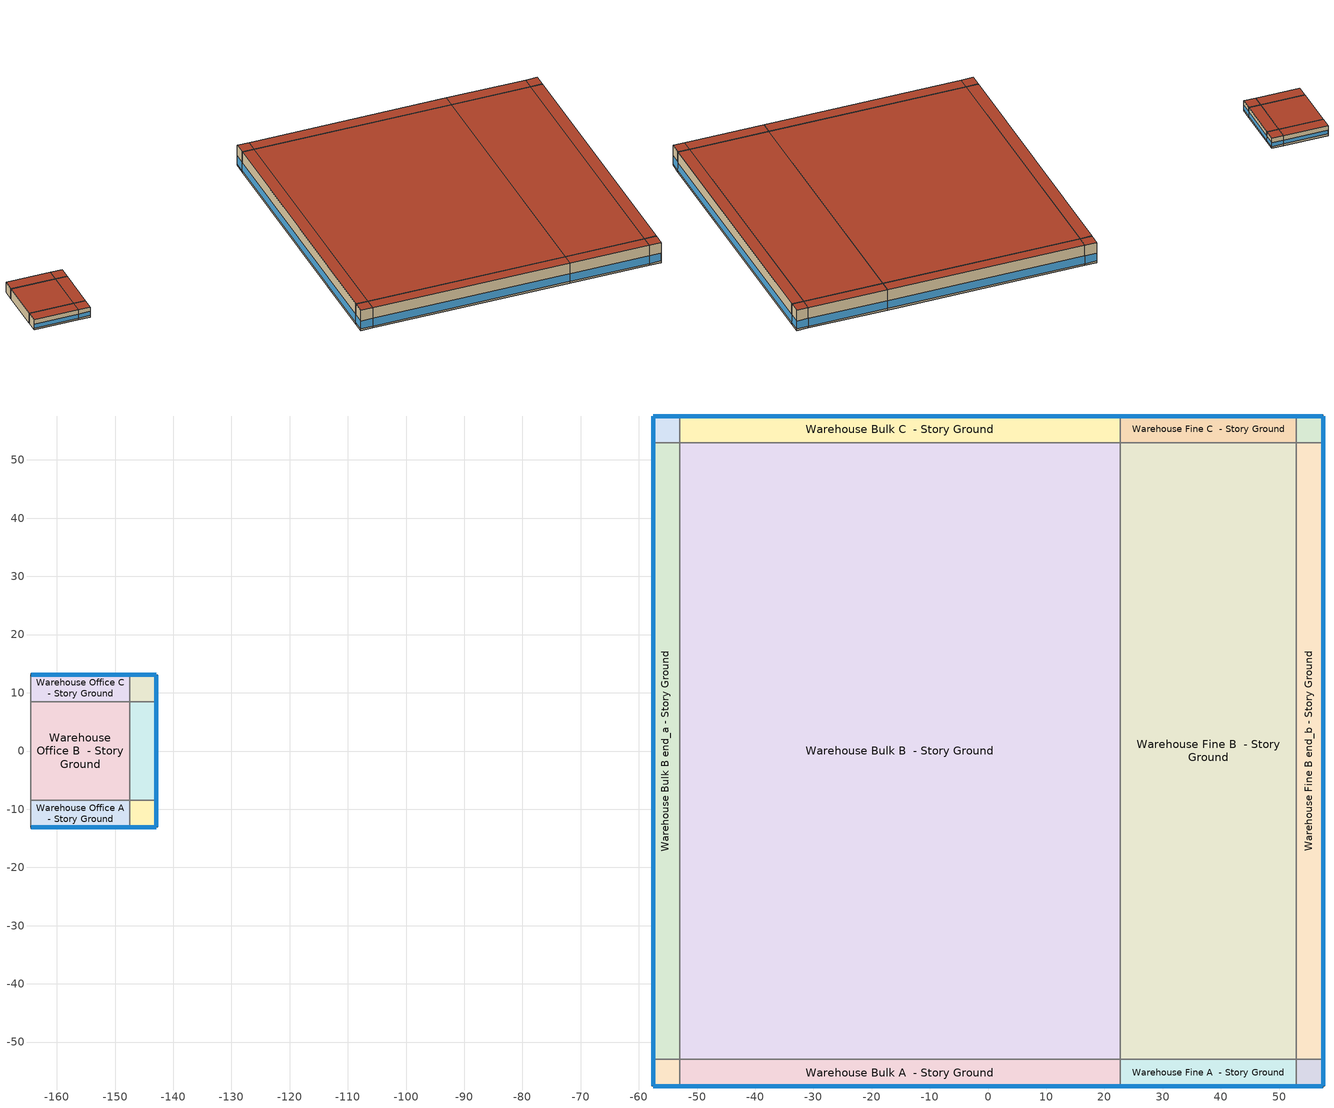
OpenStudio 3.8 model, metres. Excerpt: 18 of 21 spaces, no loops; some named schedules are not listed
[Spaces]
Warehouse Bulk A end_a - Story Ground
 floor ground (Foundation F 126 Perim 914 Area 209): -57.56,-57.56 -57.56,-52.99 -52.99,-52.99 -52.99,-57.56 z0
 wall outside: -57.56,-52.99 -57.56,-57.56 -52.99,-57.56 z0:8.53
 wall to Warehouse Bulk B end_a - Story Ground: -52.99,-52.99 -57.56,-52.99 z0:8.53
 wall to Warehouse Bulk A  - Story Ground: -52.99,-57.56 -52.99,-52.99 z0:8.53
 window (Window U-0.56 SHGC 0.39): -57.56,-53.01 -57.56,-57.53 / -57.53,-57.56 -53.01,-57.56 z0.76:4.04
 roof outside: -52.99,-57.56 -52.99,-52.99 -57.56,-52.99 -57.56,-57.56 z8.53
Warehouse Bulk B end_a - Story Ground
 floor ground (Foundation F 126 Perim 10598 Area 48452): -57.56,-52.99 -57.56,52.99 -52.99,52.99 -52.99,-52.99 z0
 wall outside: -57.56,52.99 -57.56,-52.99 z0:8.53
 wall to Warehouse Bulk C end_a - Story Ground: -52.99,52.99 -57.56,52.99 z0:8.53
 wall to Warehouse Bulk B  - Story Ground: -52.99,-52.99 -52.99,52.99 z0:8.53
 window (Window U-0.56 SHGC 0.39): -57.56,52.96 -57.56,-52.96 z0.76:4.01
 roof outside: -52.99,-52.99 -52.99,52.99 -57.56,52.99 -57.56,-52.99 z8.53
Warehouse Bulk C end_a - Story Ground
 floor ground (Foundation F 126 Perim 914 Area 209): -57.56,52.99 -57.56,57.56 -52.99,57.56 -52.99,52.99 z0
 wall outside: -52.99,57.56 -57.56,57.56 -57.56,52.99 z0:8.53
 wall to Warehouse Bulk C  - Story Ground: -52.99,52.99 -52.99,57.56 z0:8.53
 window (Window U-0.56 SHGC 0.39): -57.56,57.53 -57.56,53.01 / -53.01,57.56 -57.53,57.56 z0.76:4.04
 roof outside: -52.99,52.99 -52.99,57.56 -57.56,57.56 -57.56,52.99 z8.53
Warehouse Bulk A  - Story Ground
 floor ground (Foundation F 126 Perim 7566 Area 34592): -52.99,-57.56 -52.99,-52.99 22.67,-52.99 22.67,-57.56 z0
 wall outside: -52.99,-57.56 22.67,-57.56 z0:8.53
 wall to Warehouse Bulk B  - Story Ground: 22.67,-52.99 -52.99,-52.99 z0:8.53
 wall to Warehouse Fine A  - Story Ground: 22.67,-57.56 22.67,-52.99 z0:8.53
 window (Window U-0.56 SHGC 0.39): -52.96,-57.56 22.65,-57.56 z0.76:4.01
 roof outside: 22.67,-57.56 22.67,-52.99 -52.99,-52.99 -52.99,-57.56 z8.53
Warehouse Bulk B  - Story Ground
 floor ground (Foundation F 126 Perim 0 Area 801825): -52.99,-52.99 -52.99,52.99 22.67,52.99 22.67,-52.99 z0
 wall to Warehouse Bulk C  - Story Ground: 22.67,52.99 -52.99,52.99 z0:8.53
 wall to Warehouse Fine B  - Story Ground: 22.67,-52.99 22.67,52.99 z0:8.53
 roof outside: 22.67,-52.99 22.67,52.99 -52.99,52.99 -52.99,-52.99 z8.53
Warehouse Bulk C  - Story Ground
 floor ground (Foundation F 126 Perim 7566 Area 34592): -52.99,52.99 -52.99,57.56 22.67,57.56 22.67,52.99 z0
 wall outside: 22.67,57.56 -52.99,57.56 z0:8.53
 wall to Warehouse Fine C  - Story Ground: 22.67,52.99 22.67,57.56 z0:8.53
 window (Window U-0.56 SHGC 0.39): 22.65,57.56 -52.96,57.56 z0.76:4.01
 roof outside: 22.67,52.99 22.67,57.56 -52.99,57.56 -52.99,52.99 z8.53
Warehouse Fine A  - Story Ground
 floor ground (Foundation F 126 Perim 3032 Area 1386): 22.67,-57.56 22.67,-52.99 52.99,-52.99 52.99,-57.56 z0
 wall outside: 22.67,-57.56 52.99,-57.56 z0:8.53
 wall to Warehouse Fine B  - Story Ground: 52.99,-52.99 22.67,-52.99 z0:8.53
 wall to Warehouse Fine A end_b - Story Ground: 52.99,-57.56 52.99,-52.99 z0:8.53
 window (Window U-0.56 SHGC 0.39): 22.7,-57.56 52.96,-57.56 z0.76:4.01
 roof outside: 52.99,-57.56 52.99,-52.99 22.67,-52.99 22.67,-57.56 z8.53
Warehouse Fine B  - Story Ground
 floor ground (Foundation F 126 Perim 0 Area 321267): 22.67,-52.99 22.67,52.99 52.99,52.99 52.99,-52.99 z0
 wall to Warehouse Fine C  - Story Ground: 52.99,52.99 22.67,52.99 z0:8.53
 wall to Warehouse Fine B end_b - Story Ground: 52.99,-52.99 52.99,52.99 z0:8.53
 roof outside: 52.99,-52.99 52.99,52.99 22.67,52.99 22.67,-52.99 z8.53
Warehouse Fine C  - Story Ground
 floor ground (Foundation F 126 Perim 3032 Area 1386): 22.67,52.99 22.67,57.56 52.99,57.56 52.99,52.99 z0
 wall outside: 52.99,57.56 22.67,57.56 z0:8.53
 wall to Warehouse Fine C end_b - Story Ground: 52.99,52.99 52.99,57.56 z0:8.53
 window (Window U-0.56 SHGC 0.39): 52.96,57.56 22.7,57.56 z0.76:4.01
 roof outside: 52.99,52.99 52.99,57.56 22.67,57.56 22.67,52.99 z8.53
Warehouse Fine A end_b - Story Ground
 floor ground (Foundation F 126 Perim 914 Area 209): 52.99,-57.56 52.99,-52.99 57.56,-52.99 57.56,-57.56 z0
 wall outside: 52.99,-57.56 57.56,-57.56 57.56,-52.99 z0:8.53
 wall to Warehouse Fine B end_b - Story Ground: 57.56,-52.99 52.99,-52.99 z0:8.53
 window (Window U-0.56 SHGC 0.39): 53.01,-57.56 57.53,-57.56 / 57.56,-57.53 57.56,-53.01 z0.76:4.04
 roof outside: 57.56,-57.56 57.56,-52.99 52.99,-52.99 52.99,-57.56 z8.53
Warehouse Fine B end_b - Story Ground
 floor ground (Foundation F 126 Perim 10598 Area 48452): 52.99,-52.99 52.99,52.99 57.56,52.99 57.56,-52.99 z0
 wall outside: 57.56,-52.99 57.56,52.99 z0:8.53
 wall to Warehouse Fine C end_b - Story Ground: 57.56,52.99 52.99,52.99 z0:8.53
 window (Window U-0.56 SHGC 0.39): 57.56,-52.96 57.56,52.96 z0.76:4.01
 roof outside: 57.56,-52.99 57.56,52.99 52.99,52.99 52.99,-52.99 z8.53
Warehouse Fine C end_b - Story Ground
 floor ground (Foundation F 126 Perim 914 Area 209): 52.99,52.99 52.99,57.56 57.56,57.56 57.56,52.99 z0
 wall outside: 57.56,52.99 57.56,57.56 52.99,57.56 z0:8.53
 window (Window U-0.56 SHGC 0.39): 57.53,57.56 53.01,57.56 / 57.56,53.01 57.56,57.53 z0.76:4.04
 roof outside: 57.56,52.99 57.56,57.56 52.99,57.56 52.99,52.99 z8.53
Warehouse Office A  - Story Ground
 floor ground (Foundation F 126 Perim 1699 Area 7767): -164.46,-13.07 -164.46,-8.49 -147.48,-8.49 -147.48,-13.07 z0
 wall outside: -164.46,-13.07 -147.48,-13.07 z0:4.27
 wall to Warehouse Office A end_a - Story Ground: -164.46,-8.49 -164.46,-13.07 z0:4.27
 wall to Warehouse Office B  - Story Ground: -147.48,-8.49 -164.46,-8.49 z0:4.27
 wall to Warehouse Office A end_b - Story Ground: -147.48,-13.07 -147.48,-8.49 z0:4.27
 window (Window U-0.56 SHGC 0.39): -164.44,-13.07 -147.5,-13.07 z0.76:2.39
 roof outside: -147.48,-13.07 -147.48,-8.49 -164.46,-8.49 -164.46,-13.07 z4.27
Warehouse Office B  - Story Ground
 floor ground (Foundation F 126 Perim 0 Area 28856): -164.46,-8.49 -164.46,8.49 -147.48,8.49 -147.48,-8.49 z0
 wall to Warehouse Office B end_a - Story Ground: -164.46,8.49 -164.46,-8.49 z0:4.27
 wall to Warehouse Office C  - Story Ground: -147.48,8.49 -164.46,8.49 z0:4.27
 wall to Warehouse Office B end_b - Story Ground: -147.48,-8.49 -147.48,8.49 z0:4.27
 roof outside: -147.48,-8.49 -147.48,8.49 -164.46,8.49 -164.46,-8.49 z4.27
Warehouse Office C  - Story Ground
 floor ground (Foundation F 126 Perim 1699 Area 7767): -164.46,8.49 -164.46,13.07 -147.48,13.07 -147.48,8.49 z0
 wall outside: -147.48,13.07 -164.46,13.07 z0:4.27
 wall to Warehouse Office C end_a - Story Ground: -164.46,13.07 -164.46,8.49 z0:4.27
 wall to Warehouse Office C end_b - Story Ground: -147.48,8.49 -147.48,13.07 z0:4.27
 window (Window U-0.56 SHGC 0.39): -147.5,13.07 -164.44,13.07 z0.76:2.39
 roof outside: -147.48,8.49 -147.48,13.07 -164.46,13.07 -164.46,8.49 z4.27
Warehouse Office A end_b - Story Ground
 floor ground (Foundation F 126 Perim 914 Area 209): -147.48,-13.07 -147.48,-8.49 -142.9,-8.49 -142.9,-13.07 z0
 wall outside: -147.48,-13.07 -142.9,-13.07 -142.9,-8.49 z0:4.27
 wall to Warehouse Office B end_b - Story Ground: -142.9,-8.49 -147.48,-8.49 z0:4.27
 window (Window U-0.56 SHGC 0.39): -147.45,-13.07 -142.93,-13.07 / -142.9,-13.04 -142.9,-8.52 z0.76:2.4
 roof outside: -142.9,-13.07 -142.9,-8.49 -147.48,-8.49 -147.48,-13.07 z4.27
Warehouse Office B end_b - Story Ground
 floor ground (Foundation F 126 Perim 1699 Area 7767): -147.48,-8.49 -147.48,8.49 -142.9,8.49 -142.9,-8.49 z0
 wall outside: -142.9,-8.49 -142.9,8.49 z0:4.27
 wall to Warehouse Office C end_b - Story Ground: -142.9,8.49 -147.48,8.49 z0:4.27
 window (Window U-0.56 SHGC 0.39): -142.9,-8.47 -142.9,8.47 z0.76:2.39
 roof outside: -142.9,-8.49 -142.9,8.49 -147.48,8.49 -147.48,-8.49 z4.27
Warehouse Office C end_b - Story Ground
 floor ground (Foundation F 126 Perim 914 Area 209): -147.48,8.49 -147.48,13.07 -142.9,13.07 -142.9,8.49 z0
 wall outside: -142.9,8.49 -142.9,13.07 -147.48,13.07 z0:4.27
 window (Window U-0.56 SHGC 0.39): -142.93,13.07 -147.45,13.07 / -142.9,8.52 -142.9,13.04 z0.76:2.4
 roof outside: -142.9,8.49 -142.9,13.07 -147.48,13.07 -147.48,8.49 z4.27
[Site]
Dover Afb_DE_USA: Latitude {deg}=39.12; Longitude {deg}=-75.47; Time Zone {hr}=-5; Elevation {m}=9; Terrain=City
[Site:WaterMainsTemperature]
Calculation Method=Correlation; Annual Average Outdoor Air Temperature {C}=13.8483; Maximum Difference In Monthly Average Outdoor Air Temperatures {deltaC}=25.35
[SizingPeriod:DesignDay] Barometric Pressure {Pa}=101217; Rain Indicator=No; Snow Indicator=No; Day of Month=21; Daylight Saving Time Indicator=No; Humidity Condition Type=Wetbulb; Dry-Bulb Temperature Range Modifier Type=DefaultMultipliers
Name | Maximum Dry-Bulb Temperature {C} | Daily Dry-Bulb Temperature Range {deltaC} | Wind Speed {m/s} | Wind Direction {deg} | Month | Day Type | Wetbulb or DewPoint at Maximum Dry-Bulb {C} | Solar Model Indicator | ASHRAE Clear Sky Optical Depth for Beam Irradiance | ASHRAE Clear Sky Optical Depth for Diffuse Irradiance | Sky Clearness
Dover Afb Ann Clg .4% Condns DB=>MWB 1 | 32.8 | 8.7 | 4.6 | 230 | 8 | SummerDesignDay | 24.2 | ASHRAETau | 0.442 | 2.185
Dover Afb Ann Clg .4% Condns WB=>MDB 1 | 30.3 | 8.7 | 4.6 | 230 | 8 | SummerDesignDay | 25.8 | ASHRAETau | 0.442 | 2.185
Dover Afb Ann Htg 99.6% Condns DB 1 | -9.1 | 0 | 4.8 | 300 | 1 | WinterDesignDay | -9.1 | ASHRAEClearSky |  |  | 0
Dover Afb August .4% Condns DB=>MCWB 1 | 34.8 | 8.7 | 4.6 | 230 | 8 | SummerDesignDay | 25.3 | ASHRAETau | 0.442 | 2.185
[ClimateZones]
Climate Zone Institution Name 1=ASHRAE; Climate Zone Document Name 1=ANSI/ASHRAE Standard 169; Climate Zone Document Year 1=2006; Climate Zone Value 1=ASHRAE 169-2013-4A
[Building]
ComStock DOE Ref 1980-2004|Warehouse: North Axis {deg}=225; Default Construction Set=ComStock DOE Ref 1980-2004 - Warehouse - ASHRAE 169-2013-4A; Default Schedule Set=Building Default Schedule Set; Standards Building Type=Warehouse
[Site:GroundTemperature:FCfactorMethod]
January Ground Temperature {C}=14; February Ground Temperature {C}=7.3; March Ground Temperature {C}=3.3; April Ground Temperature {C}=1.2; May Ground Temperature {C}=-0.2; June Ground Temperature {C}=5.6; July Ground Temperature {C}=10.9; August Ground Temperature {C}=16.1; September Ground Temperature {C}=21.7; October Ground Temperature {C}=25; November Ground Temperature {C}=24.8; December Ground Temperature {C}=19.9
[Construction:FfactorGroundFloor] F-Factor {W/m-K}=1.26344
Name | Area {m2} | PerimeterExposed {m}
Foundation F 126 Perim 914 Area 209 | 20.9032 | 9.144
Foundation F 126 Perim 0 Area 28856 | 288.563 | 0
Foundation F 126 Perim 1699 Area 7767 | 77.6653 | 16.9872
Foundation F 126 Perim 10598 Area 48452 | 484.522 | 105.976
Foundation F 126 Perim 0 Area 801825 | 8018.25 | 0
Foundation F 126 Perim 7566 Area 34592 | 345.922 | 75.661
Foundation F 126 Perim 3032 Area 1386 | 138.6 | 30.3151
Foundation F 126 Perim 0 Area 321267 | 3212.67 | 0
[DefaultConstructionSet]
ComStock DOE Ref 1980-2004 - Warehouse - ASHRAE 169-2013-4A: Default Exterior Surface Constructions=Default Surface Constructions 1; Default Interior Surface Constructions=Default Surface Constructions 2; Default Ground Contact Surface Constructions=Default Surface Constructions 3; Default Exterior SubSurface Constructions=Default Sub Surface Constructions 1; Default Interior SubSurface Constructions=Default Sub Surface Constructions 2; Interior Partition Construction=Typical Interior Partition
[DefaultSurfaceConstructions]
Name | Floor Construction | Wall Construction | Roof Ceiling Construction
Default Surface Constructions 1 | Typical Insulated Exterior Mass Floor | Typical Insulated Exterior Mass Wall R-8.33 | Typical Insulated Metal Building Roof R-11.63
Default Surface Constructions 2 | Typical Interior Floor | Typical Interior Wall | Typical Interior Ceiling
Default Surface Constructions 3 | Typical Insulated Carpeted 6in Slab Floor | Typical Insulated Basement Mass Wall R-9.01
[Construction]
Typical Insulated Exterior Mass Floor: Typical Insulation R-9.94, 4 in. Normalweight Concrete Floor, Typical Carpet Pad
Typical Insulated Metal Building Roof R-11.63: Metal Roof Surface, Typical Insulation R-10.85
Typical Interior Floor: 100mm Normalweight concrete floor, CP02 CARPET PAD
Typical Interior Wall: G01 13mm gypsum board, G01 13mm gypsum board
Typical Interior Ceiling: CP02 CARPET PAD, 100mm Normalweight concrete floor
Typical Insulated Carpeted 6in Slab Floor: 6 in. Normalweight Concrete Floor, Typical Carpet Pad
Typical Insulated Basement Mass Wall R-9.01: Typical Insulation R-7.46, 8 in. Concrete Block Basement Wall
U 0.59 SHGC 0.36 Simple Glazing Window U-0.59 SHGC 0.36: U 0.59 SHGC 0.36 Simple Glazing U-0.59 SHGC 0.36
U 0.59 SHGC 0.36 Simple Glazing Window U-0.59 SHGC 0.36 1: U 0.59 SHGC 0.36 Simple Glazing U-0.59 SHGC 0.36 1
Typical Insulated Metal Door: F08 Metal surface, Typical Insulation R-5.94
Typical Overhead Door: Typical Insulation R-5.94
Typical Interior Window: Clear 3mm
Typical Interior Door; Typical Interior Partition: G05 25mm wood
Typical Insulated Exterior Mass Wall R-8.33: 1IN Stucco, 8IN CONCRETE HW RefBldg, Typical Insulation R-5.94, 1/2IN Gypsum
InteriorFurnishings 1: Std Wood 6inch 1
Window U-0.56 SHGC 0.39: Simple Glazing Double - LowE - Clear - Aluminum
[Material:NoMass] Roughness=Smooth; Thermal Absorptance=0.9; Solar Absorptance=0.7
Name | Thermal Resistance {m2-K/W} | Visible Absorptance
Typical Insulation R-9.94 | 1.74966 | 0.7
Typical Carpet Pad; CP02 CARPET PAD | 0.21648 | 0.8
Typical Insulation R-10.85 | 1.91041 | 0.7
Typical Insulation R-7.46 | 1.31358 | 0.7
Typical Insulation R-5.94 | 1.04695 | 0.7
[Material] Thermal Absorptance=0.9
Name | Roughness | Thickness {m} | Conductivity {W/m-K} | Density {kg/m3} | Specific Heat {J/kg-K} | Solar Absorptance | Visible Absorptance
4 in. Normalweight Concrete Floor | MediumRough | 0.1016 | 2.31 | 2322 | 832 | 0.7 | 0.7
1/2IN Gypsum | Smooth | 0.0127 | 0.16 | 784.9 | 830 | 0.4 | 0.4
Metal Roof Surface; F08 Metal surface | Smooth | 0.0008 | 45.28 | 7824 | 500 | 0.7 | 0.7
100mm Normalweight concrete floor | MediumRough | 0.1016 | 2.31045 | 2322 | 832.557 | 0.7 | 0.7
G01 13mm gypsum board | Smooth | 0.0127 | 0.160031 | 800.001 | 1090.73 | 0.7 | 0.5
6 in. Normalweight Concrete Floor | MediumRough | 0.1524 | 2.31 | 2322 | 832 | 0.7 | 0.7
8 in. Concrete Block Basement Wall | MediumRough | 0.2032 | 1.326 | 1842 | 912 | 0.7 | 0.7
G05 25mm wood | MediumSmooth | 0.0254 | 0.15 | 608 | 1630 | 0.5 | 0.5
1IN Stucco | Smooth | 0.0253 | 0.6918 | 1858 | 837 | 0.7 | 0.92
8IN CONCRETE HW RefBldg | Rough | 0.2032 | 1.311 | 2240 | 836.8 | 0.7 | 0.7
Std Wood 6inch 1 | MediumSmooth | 0.15 | 0.12 | 540 | 1210 | 0.7 | 0.7
[DefaultSubSurfaceConstructions]
Name | Fixed Window Construction | Operable Window Construction | Door Construction | Overhead Door Construction | Tubular Daylight Dome Construction | Tubular Daylight Diffuser Construction
Default Sub Surface Constructions 1 | U 0.59 SHGC 0.36 Simple Glazing Window U-0.59 SHGC 0.36 | U 0.59 SHGC 0.36 Simple Glazing Window U-0.59 SHGC 0.36 1 | Typical Insulated Metal Door | Typical Overhead Door | Typical Interior Window | Typical Interior Window
Default Sub Surface Constructions 2 | Typical Interior Window | Typical Interior Window | Typical Interior Door
[WindowMaterial:SimpleGlazingSystem]
Name | U-Factor {W/m2-K} | Solar Heat Gain Coefficient | Visible Transmittance
U 0.59 SHGC 0.36 Simple Glazing U-0.59 SHGC 0.36; U 0.59 SHGC 0.36 Simple Glazing U-0.59 SHGC 0.36 1 | 3.35018 | 0.36 | 0.27
Simple Glazing Double - LowE - Clear - Aluminum | 3.17415 | 0.386 | 0.591
[WindowMaterial:Glazing]
Clear 3mm: Optical Data Type=SpectralAverage; Thickness {m}=0.003; Solar Transmittance at Normal Incidence=0.837; Front Side Solar Reflectance at Normal Incidence=0.075; Back Side Solar Reflectance at Normal Incidence=0.075; Visible Transmittance at Normal Incidence=0.898; Front Side Visible Reflectance at Normal Incidence=0.081; Back Side Visible Reflectance at Normal Incidence=0.081; Infrared Transmittance at Normal Incidence=0; Front Side Infrared Hemispherical Emissivity=0.84; Back Side Infrared Hemispherical Emissivity=0.84; Conductivity {W/m-K}=0.9; Dirt Correction Factor for Solar and Visible Transmittance=1; Solar Diffusing=No
[SpaceType] Standards Building Type=Warehouse
Name | Default Schedule Set | Design Specification Outdoor Air Object | Standards Space Type
Warehouse Office - ComStock DOE Ref 1980-2004 | Warehouse Office Schedule Set | Warehouse Office Ventilation | Office
Warehouse Fine - ComStock DOE Ref 1980-2004 | Warehouse Fine Schedule Set | Warehouse Fine Ventilation | Fine
Warehouse Bulk - ComStock DOE Ref 1980-2004 | Warehouse Bulk Schedule Set | Warehouse Bulk Ventilation | Bulk
[BuildingStory]
Story Ground: Nominal Z Coordinate {m}=0; Nominal Floor to Floor Height {m}=8.5344
[Space] Building Story=Story Ground
Name | Space Type | Thermal Zone
Warehouse Bulk A end_a - Story Ground | Warehouse Bulk - ComStock DOE Ref 1980-2004 | Zone Warehouse Bulk A end_a - Story Ground
Warehouse Bulk B end_a - Story Ground | Warehouse Bulk - ComStock DOE Ref 1980-2004 | Zone Warehouse Bulk B end_a - Story Ground
Warehouse Bulk C end_a - Story Ground | Warehouse Bulk - ComStock DOE Ref 1980-2004 | Zone Warehouse Bulk C end_a - Story Ground
Warehouse Bulk A  - Story Ground | Warehouse Bulk - ComStock DOE Ref 1980-2004 | Zone Warehouse Bulk A  - Story Ground
Warehouse Bulk B  - Story Ground | Warehouse Bulk - ComStock DOE Ref 1980-2004 | Zone Warehouse Bulk B  - Story Ground
Warehouse Bulk C  - Story Ground | Warehouse Bulk - ComStock DOE Ref 1980-2004 | Zone Warehouse Bulk C  - Story Ground
Warehouse Fine A  - Story Ground | Warehouse Fine - ComStock DOE Ref 1980-2004 | Zone Warehouse Fine A  - Story Ground
Warehouse Fine B  - Story Ground | Warehouse Fine - ComStock DOE Ref 1980-2004 | Zone Warehouse Fine B  - Story Ground
Warehouse Fine C  - Story Ground | Warehouse Fine - ComStock DOE Ref 1980-2004 | Zone Warehouse Fine C  - Story Ground
Warehouse Fine A end_b - Story Ground | Warehouse Fine - ComStock DOE Ref 1980-2004 | Zone Warehouse Fine A end_b - Story Ground
Warehouse Fine B end_b - Story Ground | Warehouse Fine - ComStock DOE Ref 1980-2004 | Zone Warehouse Fine B end_b - Story Ground
Warehouse Fine C end_b - Story Ground | Warehouse Fine - ComStock DOE Ref 1980-2004 | Zone Warehouse Fine C end_b - Story Ground
Warehouse Office A end_a - Story Ground | Warehouse Office - ComStock DOE Ref 1980-2004 | Zone Warehouse Office A end_a - Story Ground
Warehouse Office B end_a - Story Ground | Warehouse Office - ComStock DOE Ref 1980-2004 | Zone Warehouse Office B end_a - Story Ground
Warehouse Office C end_a - Story Ground | Warehouse Office - ComStock DOE Ref 1980-2004 | Zone Warehouse Office C end_a - Story Ground
Warehouse Office A  - Story Ground | Warehouse Office - ComStock DOE Ref 1980-2004 | Zone Warehouse Office A  - Story Ground
Warehouse Office B  - Story Ground | Warehouse Office - ComStock DOE Ref 1980-2004 | Zone Warehouse Office B  - Story Ground
Warehouse Office C  - Story Ground | Warehouse Office - ComStock DOE Ref 1980-2004 | Zone Warehouse Office C  - Story Ground
Warehouse Office A end_b - Story Ground | Warehouse Office - ComStock DOE Ref 1980-2004 | Zone Warehouse Office A end_b - Story Ground
Warehouse Office B end_b - Story Ground | Warehouse Office - ComStock DOE Ref 1980-2004 | Zone Warehouse Office B end_b - Story Ground
Warehouse Office C end_b - Story Ground | Warehouse Office - ComStock DOE Ref 1980-2004 | Zone Warehouse Office C end_b - Story Ground
[ThermalZone] Multiplier=1; Use Ideal Air Loads=No
Name | Thermostat
Zone Warehouse Bulk A end_a - Story Ground | Warehouse Bulk - ComStock DOE Ref 1980-2004 Thermostat 1
Zone Warehouse Bulk B end_a - Story Ground | Warehouse Bulk - ComStock DOE Ref 1980-2004 Thermostat 3
Zone Warehouse Bulk C end_a - Story Ground | Warehouse Bulk - ComStock DOE Ref 1980-2004 Thermostat 5
Zone Warehouse Bulk A  - Story Ground | Warehouse Bulk - ComStock DOE Ref 1980-2004 Thermostat
Zone Warehouse Bulk B  - Story Ground | Warehouse Bulk - ComStock DOE Ref 1980-2004 Thermostat 2
Zone Warehouse Bulk C  - Story Ground | Warehouse Bulk - ComStock DOE Ref 1980-2004 Thermostat 4
Zone Warehouse Fine A  - Story Ground | Warehouse Fine - ComStock DOE Ref 1980-2004 Thermostat
Zone Warehouse Fine B  - Story Ground | Warehouse Fine - ComStock DOE Ref 1980-2004 Thermostat 2
Zone Warehouse Fine C  - Story Ground | Warehouse Fine - ComStock DOE Ref 1980-2004 Thermostat 4
Zone Warehouse Fine A end_b - Story Ground | Warehouse Fine - ComStock DOE Ref 1980-2004 Thermostat 1
Zone Warehouse Fine B end_b - Story Ground | Warehouse Fine - ComStock DOE Ref 1980-2004 Thermostat 3
Zone Warehouse Fine C end_b - Story Ground | Warehouse Fine - ComStock DOE Ref 1980-2004 Thermostat 5
Zone Warehouse Office A end_a - Story Ground | Warehouse Office - ComStock DOE Ref 1980-2004 Thermostat 1
Zone Warehouse Office B end_a - Story Ground | Warehouse Office - ComStock DOE Ref 1980-2004 Thermostat 4
Zone Warehouse Office C end_a - Story Ground | Warehouse Office - ComStock DOE Ref 1980-2004 Thermostat 7
Zone Warehouse Office A  - Story Ground | Warehouse Office - ComStock DOE Ref 1980-2004 Thermostat
Zone Warehouse Office B  - Story Ground | Warehouse Office - ComStock DOE Ref 1980-2004 Thermostat 3
Zone Warehouse Office C  - Story Ground | Warehouse Office - ComStock DOE Ref 1980-2004 Thermostat 6
Zone Warehouse Office A end_b - Story Ground | Warehouse Office - ComStock DOE Ref 1980-2004 Thermostat 2
Zone Warehouse Office B end_b - Story Ground | Warehouse Office - ComStock DOE Ref 1980-2004 Thermostat 5
Zone Warehouse Office C end_b - Story Ground | Warehouse Office - ComStock DOE Ref 1980-2004 Thermostat 8
[Lights:Definition] Design Level Calculation Method=Watts/Area; Fraction Visible=0.2; Return Air Fraction=0
Name | Watts per Space Floor Area {W/m2} | Fraction Radiant
Warehouse Bulk - ComStock DOE Ref 1980-2004 General Lights Definition | 3.24117 | 0.465
Warehouse Fine - ComStock DOE Ref 1980-2004 General Lights Definition | 6.6746 | 0.465
Warehouse Office - ComStock DOE Ref 1980-2004 General Lights Definition | 6.74433 | 0.31
[ElectricEquipment:Definition] Design Level Calculation Method=Watts/Area; Fraction Latent=0; Fraction Radiant=0.5; Fraction Lost=0
Name | Watts per Space Floor Area {W/m2}
Warehouse Bulk Elec Equip Definition | 8.8185
Warehouse Office Elec Equip Definition | 27.8263
[ElectricEquipment]
Name | Electric Equipment Definition | Space or SpaceType
Warehouse Bulk Elec Equip | Warehouse Bulk Elec Equip Definition | Warehouse Bulk - ComStock DOE Ref 1980-2004
Warehouse Office Elec Equip | Warehouse Office Elec Equip Definition | Warehouse Office - ComStock DOE Ref 1980-2004
[DesignSpecification:OutdoorAir] Outdoor Air Method=Sum
Name | Outdoor Air Flow per Floor Area {m3/s-m2} | Outdoor Air Flow per Person {m3/s-person}
Warehouse Bulk Ventilation; Warehouse Fine Ventilation | 0.000254
Warehouse Office Ventilation |  | 0.00943895
[DefaultScheduleSet]
Name | Number of People Schedule | People Activity Level Schedule | Lighting Schedule | Electric Equipment Schedule | Infiltration Schedule | Hours of Operation Schedule
Warehouse Bulk Schedule Set; Warehouse Fine Schedule Set | Warehouse Bldg Occ | Warehouse Activity | Warehouse BLDG_LIGHT_STORAGE_SCH | Warehouse Bldg Equip | Always On
Warehouse Office Schedule Set | Warehouse Bldg Occ | Warehouse Activity | Warehouse BLDG_LIGHT_OFFICE_SCH | Warehouse Office_Plug_SCH | Always On
Building Default Schedule Set |  |  |  |  |  | Building Hours of Operation NonResidential
[People:Definition]
Warehouse Office People Definition: Number of People Calculation Method=People/Area; People per Space Floor Area {person/m2}=0.0210973; Fraction Radiant=0.3
[People]
Warehouse Office People: People Definition=Warehouse Office People Definition; Space or SpaceType=Warehouse Office - ComStock DOE Ref 1980-2004; Work Efficiency Schedule=Work Efficiency Schedule; Clothing Insulation Schedule=Clothing Schedule; Air Velocity Schedule=Air Velocity Schedule; Multiplier=1
[Exterior:Lights:Definition]
Name | Design Level {W}
Parking Areas and Drives Def (W/ft^2) | 0.0276385
Building Facades Def (W/ft^2) | 0.15
Main Entries Def (W/ft) | 30
Other Doors Def (W/ft) | 20
[Exterior:Lights] Schedule=Always On Discrete; Control Option=AstronomicalClock
Name | Exterior Lights Definition | Multiplier
Parking Areas and Drives | Parking Areas and Drives Def (W/ft^2) | 60750
Building Facades | Building Facades Def (W/ft^2) | 47102.3
Main Entries | Main Entries Def (W/ft) | 120
Other Doors | Other Doors Def (W/ft) | 120
[ThermostatSetpoint:DualSetpoint]
Name | Heating Setpoint Temperature Schedule | Cooling Setpoint Temperature Schedule
Warehouse Bulk - ComStock DOE Ref 1980-2004 Thermostat; Warehouse Bulk - ComStock DOE Ref 1980-2004 Thermostat 1; Warehouse Bulk - ComStock DOE Ref 1980-2004 Thermostat 2; Warehouse Bulk - ComStock DOE Ref 1980-2004 Thermostat 3; Warehouse Bulk - ComStock DOE Ref 1980-2004 Thermostat 4; Warehouse Bulk - ComStock DOE Ref 1980-2004 Thermostat 5 | Warehouse HtgSetp BulkStorage | Warehouse ClgSetp BulkStorage
Warehouse Fine - ComStock DOE Ref 1980-2004 Thermostat; Warehouse Fine - ComStock DOE Ref 1980-2004 Thermostat 1; Warehouse Fine - ComStock DOE Ref 1980-2004 Thermostat 2; Warehouse Fine - ComStock DOE Ref 1980-2004 Thermostat 3; Warehouse Fine - ComStock DOE Ref 1980-2004 Thermostat 4; Warehouse Fine - ComStock DOE Ref 1980-2004 Thermostat 5 | Warehouse HtgSetp FineStorage | Warehouse ClgSetp FineStorage
Warehouse Office - ComStock DOE Ref 1980-2004 Thermostat; Warehouse Office - ComStock DOE Ref 1980-2004 Thermostat 1; Warehouse Office - ComStock DOE Ref 1980-2004 Thermostat 2; Warehouse Office - ComStock DOE Ref 1980-2004 Thermostat 3; Warehouse Office - ComStock DOE Ref 1980-2004 Thermostat 4; Warehouse Office - ComStock DOE Ref 1980-2004 Thermostat 5; Warehouse Office - ComStock DOE Ref 1980-2004 Thermostat 6; Warehouse Office - ComStock DOE Ref 1980-2004 Thermostat 7; Warehouse Office - ComStock DOE Ref 1980-2004 Thermostat 8 | Warehouse HtgSetp | Warehouse Cooling Setpoint
[InternalMass:Definition]
Internal Mass Definition 2: Construction=InteriorFurnishings 1; Design Level Calculation Method=SurfaceArea/Area; Surface Area per Space Floor Area=2
[InternalMass] Internal Mass Definition=Internal Mass Definition 2; Multiplier=1
Name | Space or SpaceType
Warehouse Office A end_b - Story Ground Mass | Warehouse Office A end_b - Story Ground
Warehouse Office B  - Story Ground Mass | Warehouse Office B  - Story Ground
Warehouse Office B end_a - Story Ground Mass | Warehouse Office B end_a - Story Ground
Warehouse Fine A end_b - Story Ground Mass | Warehouse Fine A end_b - Story Ground
Warehouse Office C end_b - Story Ground Mass | Warehouse Office C end_b - Story Ground
Warehouse Office A  - Story Ground Mass | Warehouse Office A  - Story Ground
Warehouse Office B end_b - Story Ground Mass | Warehouse Office B end_b - Story Ground
Warehouse Office A end_a - Story Ground Mass | Warehouse Office A end_a - Story Ground
Warehouse Office C end_a - Story Ground Mass | Warehouse Office C end_a - Story Ground
Warehouse Fine A  - Story Ground Mass | Warehouse Fine A  - Story Ground
Warehouse Fine B  - Story Ground Mass | Warehouse Fine B  - Story Ground
Warehouse Fine C  - Story Ground Mass | Warehouse Fine C  - Story Ground
Warehouse Office C  - Story Ground Mass | Warehouse Office C  - Story Ground
Warehouse Fine B end_b - Story Ground Mass | Warehouse Fine B end_b - Story Ground
Warehouse Fine C end_b - Story Ground Mass | Warehouse Fine C end_b - Story Ground
[Lights] Fraction Replaceable=1
Name | Lights Definition | Space or SpaceType
Warehouse Bulk - ComStock DOE Ref 1980-2004 General Lighting | Warehouse Bulk - ComStock DOE Ref 1980-2004 General Lights Definition | Warehouse Bulk - ComStock DOE Ref 1980-2004
Warehouse Fine - ComStock DOE Ref 1980-2004 General Lighting | Warehouse Fine - ComStock DOE Ref 1980-2004 General Lights Definition | Warehouse Fine - ComStock DOE Ref 1980-2004
Warehouse Office - ComStock DOE Ref 1980-2004 General Lighting | Warehouse Office - ComStock DOE Ref 1980-2004 General Lights Definition | Warehouse Office - ComStock DOE Ref 1980-2004
[SpaceInfiltration:DesignFlowRate] Design Flow Rate Calculation Method=Flow/ExteriorArea; Flow per Exterior Surface Area {m3/s-m2}=0.000413282; Velocity Term Coefficient=0
Name | Space or SpaceType | Schedule | Constant Term Coefficient | Temperature Term Coefficient | Velocity Squared Term Coefficient
Warehouse Office A end_b - Story Ground HVAC On Infiltration | Warehouse Office A end_b - Story Ground | Infiltration HVAC On Schedule | 0.0051 | 0.0059 | 0.0368
Warehouse Office A end_b - Story Ground HVAC Off Infiltration | Warehouse Office A end_b - Story Ground | Infiltration HVAC Off Schedule | 0 | 0.01 | 0.0441
Warehouse Office B  - Story Ground HVAC On Infiltration | Warehouse Office B  - Story Ground | Infiltration HVAC On Schedule | 0.0051 | 0.0059 | 0.0368
Warehouse Office B  - Story Ground HVAC Off Infiltration | Warehouse Office B  - Story Ground | Infiltration HVAC Off Schedule | 0 | 0.01 | 0.0441
Warehouse Office B end_a - Story Ground HVAC On Infiltration | Warehouse Office B end_a - Story Ground | Infiltration HVAC On Schedule | 0.0051 | 0.0059 | 0.0368
Warehouse Office B end_a - Story Ground HVAC Off Infiltration | Warehouse Office B end_a - Story Ground | Infiltration HVAC Off Schedule | 0 | 0.01 | 0.0441
Warehouse Bulk A end_a - Story Ground HVAC On Infiltration | Warehouse Bulk A end_a - Story Ground | Infiltration HVAC On Schedule | 0.0051 | 0.0059 | 0.0368
Warehouse Bulk A end_a - Story Ground HVAC Off Infiltration | Warehouse Bulk A end_a - Story Ground | Infiltration HVAC Off Schedule | 0 | 0.01 | 0.0441
Warehouse Fine A end_b - Story Ground HVAC On Infiltration | Warehouse Fine A end_b - Story Ground | Infiltration HVAC On Schedule | 0.0051 | 0.0059 | 0.0368
Warehouse Fine A end_b - Story Ground HVAC Off Infiltration | Warehouse Fine A end_b - Story Ground | Infiltration HVAC Off Schedule | 0 | 0.01 | 0.0441
Warehouse Office C end_b - Story Ground HVAC On Infiltration | Warehouse Office C end_b - Story Ground | Infiltration HVAC On Schedule | 0.0051 | 0.0059 | 0.0368
Warehouse Office C end_b - Story Ground HVAC Off Infiltration | Warehouse Office C end_b - Story Ground | Infiltration HVAC Off Schedule | 0 | 0.01 | 0.0441
Warehouse Bulk B end_a - Story Ground HVAC On Infiltration | Warehouse Bulk B end_a - Story Ground | Infiltration HVAC On Schedule | 0.0051 | 0.0059 | 0.0368
Warehouse Bulk B end_a - Story Ground HVAC Off Infiltration | Warehouse Bulk B end_a - Story Ground | Infiltration HVAC Off Schedule | 0 | 0.01 | 0.0441
Warehouse Bulk B  - Story Ground HVAC On Infiltration | Warehouse Bulk B  - Story Ground | Infiltration HVAC On Schedule | 0.0051 | 0.0059 | 0.0368
Warehouse Bulk B  - Story Ground HVAC Off Infiltration | Warehouse Bulk B  - Story Ground | Infiltration HVAC Off Schedule | 0 | 0.01 | 0.0441
Warehouse Bulk C  - Story Ground HVAC On Infiltration | Warehouse Bulk C  - Story Ground | Infiltration HVAC On Schedule | 0.0051 | 0.0059 | 0.0368
Warehouse Bulk C  - Story Ground HVAC Off Infiltration | Warehouse Bulk C  - Story Ground | Infiltration HVAC Off Schedule | 0 | 0.01 | 0.0441
Warehouse Office A  - Story Ground HVAC On Infiltration | Warehouse Office A  - Story Ground | Infiltration HVAC On Schedule | 0.0051 | 0.0059 | 0.0368
Warehouse Office A  - Story Ground HVAC Off Infiltration | Warehouse Office A  - Story Ground | Infiltration HVAC Off Schedule | 0 | 0.01 | 0.0441
Warehouse Bulk C end_a - Story Ground HVAC On Infiltration | Warehouse Bulk C end_a - Story Ground | Infiltration HVAC On Schedule | 0.0051 | 0.0059 | 0.0368
Warehouse Bulk C end_a - Story Ground HVAC Off Infiltration | Warehouse Bulk C end_a - Story Ground | Infiltration HVAC Off Schedule | 0 | 0.01 | 0.0441
Warehouse Office B end_b - Story Ground HVAC On Infiltration | Warehouse Office B end_b - Story Ground | Infiltration HVAC On Schedule | 0.0051 | 0.0059 | 0.0368
Warehouse Office B end_b - Story Ground HVAC Off Infiltration | Warehouse Office B end_b - Story Ground | Infiltration HVAC Off Schedule | 0 | 0.01 | 0.0441
Warehouse Office A end_a - Story Ground HVAC On Infiltration | Warehouse Office A end_a - Story Ground | Infiltration HVAC On Schedule | 0.0051 | 0.0059 | 0.0368
Warehouse Office A end_a - Story Ground HVAC Off Infiltration | Warehouse Office A end_a - Story Ground | Infiltration HVAC Off Schedule | 0 | 0.01 | 0.0441
Warehouse Office C end_a - Story Ground HVAC On Infiltration | Warehouse Office C end_a - Story Ground | Infiltration HVAC On Schedule | 0.0051 | 0.0059 | 0.0368
Warehouse Office C end_a - Story Ground HVAC Off Infiltration | Warehouse Office C end_a - Story Ground | Infiltration HVAC Off Schedule | 0 | 0.01 | 0.0441
Warehouse Bulk A  - Story Ground HVAC On Infiltration | Warehouse Bulk A  - Story Ground | Infiltration HVAC On Schedule | 0.0051 | 0.0059 | 0.0368
Warehouse Bulk A  - Story Ground HVAC Off Infiltration | Warehouse Bulk A  - Story Ground | Infiltration HVAC Off Schedule | 0 | 0.01 | 0.0441
Warehouse Fine A  - Story Ground HVAC On Infiltration | Warehouse Fine A  - Story Ground | Infiltration HVAC On Schedule | 0.0051 | 0.0059 | 0.0368
Warehouse Fine A  - Story Ground HVAC Off Infiltration | Warehouse Fine A  - Story Ground | Infiltration HVAC Off Schedule | 0 | 0.01 | 0.0441
Warehouse Fine B  - Story Ground HVAC On Infiltration | Warehouse Fine B  - Story Ground | Infiltration HVAC On Schedule | 0.0051 | 0.0059 | 0.0368
Warehouse Fine B  - Story Ground HVAC Off Infiltration | Warehouse Fine B  - Story Ground | Infiltration HVAC Off Schedule | 0 | 0.01 | 0.0441
Warehouse Fine C  - Story Ground HVAC On Infiltration | Warehouse Fine C  - Story Ground | Infiltration HVAC On Schedule | 0.0051 | 0.0059 | 0.0368
Warehouse Fine C  - Story Ground HVAC Off Infiltration | Warehouse Fine C  - Story Ground | Infiltration HVAC Off Schedule | 0 | 0.01 | 0.0441
Warehouse Office C  - Story Ground HVAC On Infiltration | Warehouse Office C  - Story Ground | Infiltration HVAC On Schedule | 0.0051 | 0.0059 | 0.0368
Warehouse Office C  - Story Ground HVAC Off Infiltration | Warehouse Office C  - Story Ground | Infiltration HVAC Off Schedule | 0 | 0.01 | 0.0441
Warehouse Fine B end_b - Story Ground HVAC On Infiltration | Warehouse Fine B end_b - Story Ground | Infiltration HVAC On Schedule | 0.0051 | 0.0059 | 0.0368
Warehouse Fine B end_b - Story Ground HVAC Off Infiltration | Warehouse Fine B end_b - Story Ground | Infiltration HVAC Off Schedule | 0 | 0.01 | 0.0441
Warehouse Fine C end_b - Story Ground HVAC On Infiltration | Warehouse Fine C end_b - Story Ground | Infiltration HVAC On Schedule | 0.0051 | 0.0059 | 0.0368
Warehouse Fine C end_b - Story Ground HVAC Off Infiltration | Warehouse Fine C end_b - Story Ground | Infiltration HVAC Off Schedule | 0 | 0.01 | 0.0441
[Schedule:Ruleset]
Name | Default Day Schedule | Summer Design Day Schedule | Winter Design Day Schedule
Warehouse Bldg Occ | Warehouse Bldg Occ Default | Warehouse Bldg Occ Summer Design Day | Warehouse Bldg Occ Winter Design Day
Warehouse Activity | Warehouse Activity Default | Warehouse Activity Summer Design Day | Warehouse Activity Winter Design Day
Warehouse BLDG_LIGHT_STORAGE_SCH | Warehouse BLDG_LIGHT_STORAGE_SCH Default | Warehouse BLDG_LIGHT_STORAGE_SCH Summer Design Day | Warehouse BLDG_LIGHT_STORAGE_SCH Winter Design Day
Warehouse Bldg Equip | Warehouse Bldg Equip Default | Warehouse Bldg Equip Summer Design Day | Warehouse Bldg Equip Winter Design Day
Always On | Always On Default
Clothing Schedule | Clothing Schedule Default Winter Clothes
Air Velocity Schedule | Air Velocity Schedule Default
Work Efficiency Schedule | Work Efficiency Schedule Default
Warehouse BLDG_LIGHT_OFFICE_SCH | Warehouse BLDG_LIGHT_OFFICE_SCH Default | Warehouse BLDG_LIGHT_OFFICE_SCH Summer Design Day | Warehouse BLDG_LIGHT_OFFICE_SCH Winter Design Day
Warehouse Office_Plug_SCH | Warehouse Office_Plug_SCH Default | Warehouse Office_Plug_SCH Summer Design Day | Warehouse Office_Plug_SCH Winter Design Day
Warehouse HtgSetp BulkStorage | Warehouse HtgSetp BulkStorage Default | Schedule Day 2 | Schedule Day 3
Warehouse ClgSetp BulkStorage | Warehouse ClgSetp BulkStorage Default | Warehouse ClgSetp BulkStorage Summer Design Day | Warehouse ClgSetp BulkStorage Winter Design Day
Warehouse HtgSetp FineStorage | Warehouse HtgSetp FineStorage Default | Schedule Day 5 | Schedule Day 6
Warehouse ClgSetp FineStorage | Warehouse ClgSetp FineStorage Default | Warehouse ClgSetp FineStorage Summer Design Day | Warehouse ClgSetp FineStorage Winter Design Day
Warehouse HtgSetp | Warehouse HtgSetp Default | Warehouse HtgSetp Summer Design Day | Warehouse HtgSetp Winter Design Day
Warehouse Cooling Setpoint | Warehouse Cooling Setpoint Default | Warehouse Cooling Setpoint Summer Design Day
Building Hours of Operation NonResidential | Building Hours of Operation NonResidential Default | Building Hours of Operation NonResidential Summer Design Day | Building Hours of Operation NonResidential Winter Design Day
Infiltration HVAC On Schedule | 15 Zone PVAV Occ Sch Default 3 | 15 Zone PVAV Occ Sch Summer Design Day 3 | 15 Zone PVAV Occ Sch Winter Design Day 3
Infiltration HVAC Off Schedule | Infiltration HVAC Off Schedule Default Day Schedule | Infiltration HVAC Off Schedule Summer Design Day Schedule 1 | Infiltration HVAC Off Schedule Winter Design Day Schedule 1
[Schedule:Day]
Warehouse HtgSetp BulkStorage Default; Warehouse HtgSetp FineStorage Default: Average, 24, 0, 16.1111
Warehouse ClgSetp BulkStorage Default: Average, 24, 0, 50
Warehouse ClgSetp BulkStorage Winter Design Day; Warehouse ClgSetp BulkStorage Summer Design Day: 24, 0, 50
Warehouse ClgSetp FineStorage Default: Average, 24, 0, 26.7
Warehouse ClgSetp FineStorage Winter Design Day; Warehouse ClgSetp FineStorage Summer Design Day: 24, 0, 26.7
Warehouse HtgSetp Default: Average, 5, 45, 15.6, 18, 15, 21.1, 24, 0, 15.6
Warehouse HtgSetp Winter Design Day; Warehouse HtgSetp Summer Design Day: 6, 0, 15.6, 7, 0, 17.8, 8, 0, 20, 18, 0, 21, 24, 0, 15.6
Warehouse Cooling Setpoint Default: Average, 8, 0, 24, 24, 0, 24
Warehouse Cooling Setpoint Summer Design Day: 6, 0, 30, 17, 0, 24, 24, 0, 30
Building Hours of Operation NonResidential Default: 7, 45, 0, 16, 15, 1, 24, 0, 0
Building Hours of Operation NonResidential Winter Design Day; Building Hours of Operation NonResidential Summer Design Day; 15 Zone PVAV Occ Sch Summer Design Day 3; 15 Zone PVAV Occ Sch Winter Design Day 3: 24, 0, 1
15 Zone PVAV Occ Sch Default 3: 7, 0, 0, 17, 0, 1, 24, 0, 0
Infiltration HVAC Off Schedule Default Day Schedule: 7, 0, 1, 17, 0, 0, 24, 0, 1
Infiltration HVAC Off Schedule Summer Design Day Schedule 1; Infiltration HVAC Off Schedule Winter Design Day Schedule 1: 24, 0, 0
Schedule Day 2; Schedule Day 3; Schedule Day 5; Schedule Day 6: 24, 0, 16.1111
[Schedule:Rule]
Name | Schedule Ruleset | Rule Order | Day Schedule | Apply Saturday | Date Specification Type | Start Month | Start Day | End Month | End Day | Apply Sunday | Apply Monday | Apply Tuesday | Apply Wednesday | Apply Thursday | Apply Friday | Specific Month 1 | Specific Day 1 | Specific Month 2 | Specific Day 2 | Specific Month 3 | Specific Day 3 | Specific Month 4 | Specific Day 4 | Specific Month 5 | Specific Day 5 | Specific Month 6 | Specific Day 6 | Specific Month 7 | Specific Day 7 | Specific Month 8 | Specific Day 8 | Specific Month 9 | Specific Day 9 | Specific Month 10 | Specific Day 10 | Specific Month 11 | Specific Day 11 | Specific Month 12 | Specific Day 12 | Specific Month 13 | Specific Day 13 | Specific Month 14 | Specific Day 14 | Specific Month 15 | Specific Day 15 | Specific Month 16 | Specific Day 16 | Specific Month 17 | Specific Day 17 | Specific Month 18 | Specific Day 18 | Specific Month 19 | Specific Day 19 | Specific Month 20 | Specific Day 20 | Specific Month 21 | Specific Day 21 | Specific Month 22 | Specific Day 22 | Specific Month 23 | Specific Day 23 | Specific Month 24 | Specific Day 24 | Specific Month 25 | Specific Day 25 | Specific Month 26 | Specific Day 26 | Specific Month 27 | Specific Day 27 | Specific Month 28 | Specific Day 28 | Specific Month 29 | Specific Day 29 | Specific Month 30 | Specific Day 30 | Specific Month 31 | Specific Day 31 | Specific Month 32 | Specific Day 32 | Specific Month 33 | Specific Day 33 | Specific Month 34 | Specific Day 34 | Specific Month 35 | Specific Day 35 | Specific Month 36 | Specific Day 36 | Specific Month 37 | Specific Day 37 | Specific Month 38 | Specific Day 38 | Specific Month 39 | Specific Day 39 | Specific Month 40 | Specific Day 40 | Specific Month 41 | Specific Day 41 | Specific Month 42 | Specific Day 42 | Specific Month 43 | Specific Day 43 | Specific Month 44 | Specific Day 44 | Specific Month 45 | Specific Day 45 | Specific Month 46 | Specific Day 46 | Specific Month 47 | Specific Day 47 | Specific Month 48 | Specific Day 48 | Specific Month 49 | Specific Day 49 | Specific Month 50 | Specific Day 50 | Specific Month 51 | Specific Day 51 | Specific Month 52 | Specific Day 52 | Specific Month 53 | Specific Day 53 | Specific Month 54 | Specific Day 54 | Specific Month 55 | Specific Day 55 | Specific Month 56 | Specific Day 56 | Specific Month 57 | Specific Day 57 | Specific Month 58 | Specific Day 58 | Specific Month 59 | Specific Day 59 | Specific Month 60 | Specific Day 60 | Specific Month 61 | Specific Day 61 | Specific Month 62 | Specific Day 62 | Specific Month 63 | Specific Day 63 | Specific Month 64 | Specific Day 64 | Specific Month 65 | Specific Day 65 | Specific Month 66 | Specific Day 66 | Specific Month 67 | Specific Day 67 | Specific Month 68 | Specific Day 68 | Specific Month 69 | Specific Day 69 | Specific Month 70 | Specific Day 70 | Specific Month 71 | Specific Day 71 | Specific Month 72 | Specific Day 72 | Specific Month 73 | Specific Day 73 | Specific Month 74 | Specific Day 74 | Specific Month 75 | Specific Day 75 | Specific Month 76 | Specific Day 76 | Specific Month 77 | Specific Day 77 | Specific Month 78 | Specific Day 78 | Specific Month 79 | Specific Day 79 | Specific Month 80 | Specific Day 80 | Specific Month 81 | Specific Day 81 | Specific Month 82 | Specific Day 82 | Specific Month 83 | Specific Day 83 | Specific Month 84 | Specific Day 84 | Specific Month 85 | Specific Day 85 | Specific Month 86 | Specific Day 86 | Specific Month 87 | Specific Day 87 | Specific Month 88 | Specific Day 88 | Specific Month 89 | Specific Day 89 | Specific Month 90 | Specific Day 90 | Specific Month 91 | Specific Day 91 | Specific Month 92 | Specific Day 92 | Specific Month 93 | Specific Day 93 | Specific Month 94 | Specific Day 94 | Specific Month 95 | Specific Day 95 | Specific Month 96 | Specific Day 96 | Specific Month 97 | Specific Day 97 | Specific Month 98 | Specific Day 98 | Specific Month 99 | Specific Day 99 | Specific Month 100 | Specific Day 100 | Specific Month 101 | Specific Day 101 | Specific Month 102 | Specific Day 102 | Specific Month 103 | Specific Day 103 | Specific Month 104 | Specific Day 104
Schedule Rule 8 | Warehouse HtgSetp | 1 | Warehouse HtgSetp Sat Day | Yes | DateRange | 1 | 1 | 12 | 31
Schedule Rule 9 | Warehouse HtgSetp | 0 | Warehouse HtgSetp Sun Day |  | DateRange | 1 | 1 | 12 | 31 | Yes
Building Hours of Operation NonResidential Sunday Rule | Building Hours of Operation NonResidential | 0 | Building Hours of Operation NonResidential Sunday | Yes | DateRange | 1 | 1 | 12 | 31 | Yes
autogen Warehouse ClgSetp BulkStorage 0 | Warehouse ClgSetp BulkStorage | 0 | autogen Warehouse ClgSetp BulkStorage 0_day_sch | Yes | SpecificDates |  |  |  |  | Yes | Yes | Yes | Yes | Yes | Yes | 1 | 6 | 1 | 7 | 1 | 13 | 1 | 14 | 1 | 20 | 1 | 21 | 1 | 27 | 1 | 28 | 2 | 3 | 2 | 4 | 2 | 10 | 2 | 11 | 2 | 17 | 2 | 18 | 2 | 24 | 2 | 25 | 3 | 3 | 3 | 4 | 3 | 10 | 3 | 11 | 3 | 17 | 3 | 18 | 3 | 24 | 3 | 25 | 3 | 31 | 4 | 1 | 4 | 7 | 4 | 8 | 4 | 14 | 4 | 15 | 4 | 21 | 4 | 22 | 4 | 28 | 4 | 29 | 5 | 5 | 5 | 6 | 5 | 12 | 5 | 13 | 5 | 19 | 5 | 20 | 5 | 26 | 5 | 27 | 6 | 2 | 6 | 3 | 6 | 9 | 6 | 10 | 6 | 16 | 6 | 17 | 6 | 23 | 6 | 24 | 6 | 30 | 7 | 1 | 7 | 7 | 7 | 8 | 7 | 14 | 7 | 15 | 7 | 21 | 7 | 22 | 7 | 28 | 7 | 29 | 8 | 4 | 8 | 5 | 8 | 11 | 8 | 12 | 8 | 18 | 8 | 19 | 8 | 25 | 8 | 26 | 9 | 1 | 9 | 2 | 9 | 8 | 9 | 9 | 9 | 15 | 9 | 16 | 9 | 22 | 9 | 23 | 9 | 29 | 9 | 30 | 10 | 6 | 10 | 7 | 10 | 13 | 10 | 14 | 10 | 20 | 10 | 21 | 10 | 27 | 10 | 28 | 11 | 3 | 11 | 4 | 11 | 10 | 11 | 11 | 11 | 17 | 11 | 18 | 11 | 24 | 11 | 25 | 12 | 1 | 12 | 2 | 12 | 8 | 12 | 9 | 12 | 15 | 12 | 16 | 12 | 22 | 12 | 23 | 12 | 29 | 12 | 30
autogen Warehouse ClgSetp FineStorage 0 | Warehouse ClgSetp FineStorage | 0 | autogen Warehouse ClgSetp FineStorage 0_day_sch | Yes | SpecificDates |  |  |  |  | Yes | Yes | Yes | Yes | Yes | Yes | 1 | 6 | 1 | 7 | 1 | 13 | 1 | 14 | 1 | 20 | 1 | 21 | 1 | 27 | 1 | 28 | 2 | 3 | 2 | 4 | 2 | 10 | 2 | 11 | 2 | 17 | 2 | 18 | 2 | 24 | 2 | 25 | 3 | 3 | 3 | 4 | 3 | 10 | 3 | 11 | 3 | 17 | 3 | 18 | 3 | 24 | 3 | 25 | 3 | 31 | 4 | 1 | 4 | 7 | 4 | 8 | 4 | 14 | 4 | 15 | 4 | 21 | 4 | 22 | 4 | 28 | 4 | 29 | 5 | 5 | 5 | 6 | 5 | 12 | 5 | 13 | 5 | 19 | 5 | 20 | 5 | 26 | 5 | 27 | 6 | 2 | 6 | 3 | 6 | 9 | 6 | 10 | 6 | 16 | 6 | 17 | 6 | 23 | 6 | 24 | 6 | 30 | 7 | 1 | 7 | 7 | 7 | 8 | 7 | 14 | 7 | 15 | 7 | 21 | 7 | 22 | 7 | 28 | 7 | 29 | 8 | 4 | 8 | 5 | 8 | 11 | 8 | 12 | 8 | 18 | 8 | 19 | 8 | 25 | 8 | 26 | 9 | 1 | 9 | 2 | 9 | 8 | 9 | 9 | 9 | 15 | 9 | 16 | 9 | 22 | 9 | 23 | 9 | 29 | 9 | 30 | 10 | 6 | 10 | 7 | 10 | 13 | 10 | 14 | 10 | 20 | 10 | 21 | 10 | 27 | 10 | 28 | 11 | 3 | 11 | 4 | 11 | 10 | 11 | 11 | 11 | 17 | 11 | 18 | 11 | 24 | 11 | 25 | 12 | 1 | 12 | 2 | 12 | 8 | 12 | 9 | 12 | 15 | 12 | 16 | 12 | 22 | 12 | 23 | 12 | 29 | 12 | 30
autogen Warehouse HtgSetp BulkStorage 0 | Warehouse HtgSetp BulkStorage | 0 | autogen Warehouse HtgSetp BulkStorage 0_day_sch | Yes | SpecificDates |  |  |  |  | Yes | Yes | Yes | Yes | Yes | Yes | 1 | 6 | 1 | 7 | 1 | 13 | 1 | 14 | 1 | 20 | 1 | 21 | 1 | 27 | 1 | 28 | 2 | 3 | 2 | 4 | 2 | 10 | 2 | 11 | 2 | 17 | 2 | 18 | 2 | 24 | 2 | 25 | 3 | 3 | 3 | 4 | 3 | 10 | 3 | 11 | 3 | 17 | 3 | 18 | 3 | 24 | 3 | 25 | 3 | 31 | 4 | 1 | 4 | 7 | 4 | 8 | 4 | 14 | 4 | 15 | 4 | 21 | 4 | 22 | 4 | 28 | 4 | 29 | 5 | 5 | 5 | 6 | 5 | 12 | 5 | 13 | 5 | 19 | 5 | 20 | 5 | 26 | 5 | 27 | 6 | 2 | 6 | 3 | 6 | 9 | 6 | 10 | 6 | 16 | 6 | 17 | 6 | 23 | 6 | 24 | 6 | 30 | 7 | 1 | 7 | 7 | 7 | 8 | 7 | 14 | 7 | 15 | 7 | 21 | 7 | 22 | 7 | 28 | 7 | 29 | 8 | 4 | 8 | 5 | 8 | 11 | 8 | 12 | 8 | 18 | 8 | 19 | 8 | 25 | 8 | 26 | 9 | 1 | 9 | 2 | 9 | 8 | 9 | 9 | 9 | 15 | 9 | 16 | 9 | 22 | 9 | 23 | 9 | 29 | 9 | 30 | 10 | 6 | 10 | 7 | 10 | 13 | 10 | 14 | 10 | 20 | 10 | 21 | 10 | 27 | 10 | 28 | 11 | 3 | 11 | 4 | 11 | 10 | 11 | 11 | 11 | 17 | 11 | 18 | 11 | 24 | 11 | 25 | 12 | 1 | 12 | 2 | 12 | 8 | 12 | 9 | 12 | 15 | 12 | 16 | 12 | 22 | 12 | 23 | 12 | 29 | 12 | 30
autogen Warehouse HtgSetp FineStorage 0 | Warehouse HtgSetp FineStorage | 0 | autogen Warehouse HtgSetp FineStorage 0_day_sch | Yes | SpecificDates |  |  |  |  | Yes | Yes | Yes | Yes | Yes | Yes | 1 | 6 | 1 | 7 | 1 | 13 | 1 | 14 | 1 | 20 | 1 | 21 | 1 | 27 | 1 | 28 | 2 | 3 | 2 | 4 | 2 | 10 | 2 | 11 | 2 | 17 | 2 | 18 | 2 | 24 | 2 | 25 | 3 | 3 | 3 | 4 | 3 | 10 | 3 | 11 | 3 | 17 | 3 | 18 | 3 | 24 | 3 | 25 | 3 | 31 | 4 | 1 | 4 | 7 | 4 | 8 | 4 | 14 | 4 | 15 | 4 | 21 | 4 | 22 | 4 | 28 | 4 | 29 | 5 | 5 | 5 | 6 | 5 | 12 | 5 | 13 | 5 | 19 | 5 | 20 | 5 | 26 | 5 | 27 | 6 | 2 | 6 | 3 | 6 | 9 | 6 | 10 | 6 | 16 | 6 | 17 | 6 | 23 | 6 | 24 | 6 | 30 | 7 | 1 | 7 | 7 | 7 | 8 | 7 | 14 | 7 | 15 | 7 | 21 | 7 | 22 | 7 | 28 | 7 | 29 | 8 | 4 | 8 | 5 | 8 | 11 | 8 | 12 | 8 | 18 | 8 | 19 | 8 | 25 | 8 | 26 | 9 | 1 | 9 | 2 | 9 | 8 | 9 | 9 | 9 | 15 | 9 | 16 | 9 | 22 | 9 | 23 | 9 | 29 | 9 | 30 | 10 | 6 | 10 | 7 | 10 | 13 | 10 | 14 | 10 | 20 | 10 | 21 | 10 | 27 | 10 | 28 | 11 | 3 | 11 | 4 | 11 | 10 | 11 | 11 | 11 | 17 | 11 | 18 | 11 | 24 | 11 | 25 | 12 | 1 | 12 | 2 | 12 | 8 | 12 | 9 | 12 | 15 | 12 | 16 | 12 | 22 | 12 | 23 | 12 | 29 | 12 | 30
15 Zone PVAV Occ Sch Sunday Rule 3 | Infiltration HVAC On Schedule | 0 | 15 Zone PVAV Occ Sch Sunday 3 | Yes | DateRange | 1 | 1 | 12 | 31 | Yes
Infiltration HVAC Off Schedule Schedule Day 0 Rule | Infiltration HVAC Off Schedule | 0 | Infiltration HVAC Off Schedule Schedule Day 0 1 | Yes |  |  |  |  |  | Yes | No | No | No | No | No
[Schedule:Constant]
Always On Discrete: Value=1
